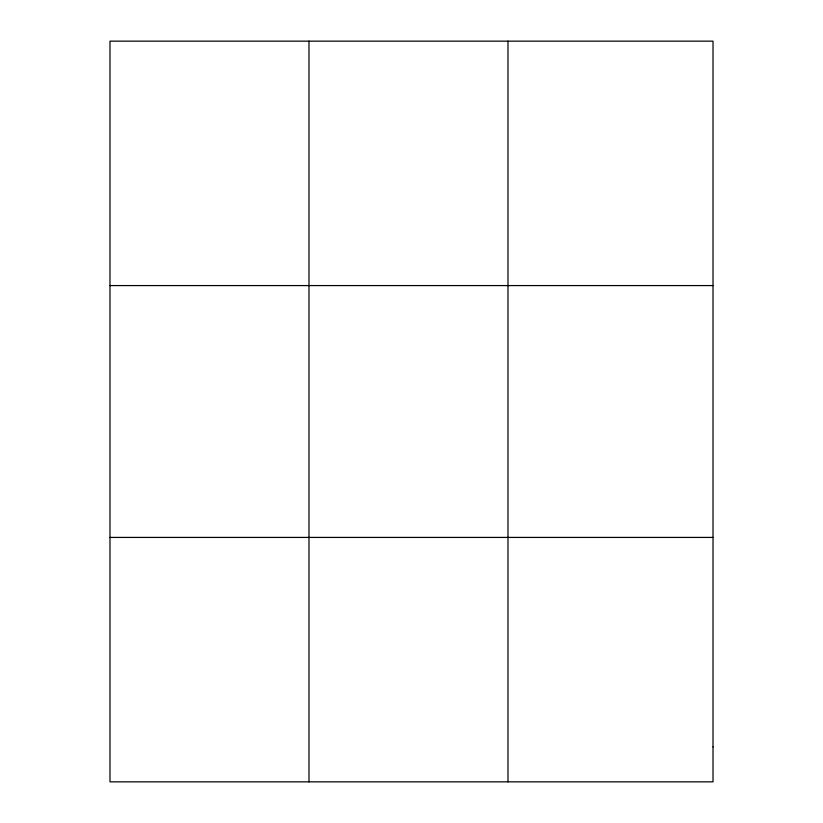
<?xml version="1.0" encoding="UTF-8"?>
<svg xmlns="http://www.w3.org/2000/svg" width="823" height="823" viewBox="0 0 823 823"><rect width="100%" height="100%" fill="white"/><g stroke="black" fill="none" stroke-linecap="round" stroke-linejoin="round"><path stroke-width="1.23" d="M308.985 41.15L308.985 781.85M507.986 41.15L507.986 781.85M109.984 285.581L713.016 285.581M109.984 537.419L713.016 537.419M713.016 746.934L713.016 781.85L109.984 781.85L109.984 41.15L713.016 41.15L713.016 746.934"/></g></svg>
